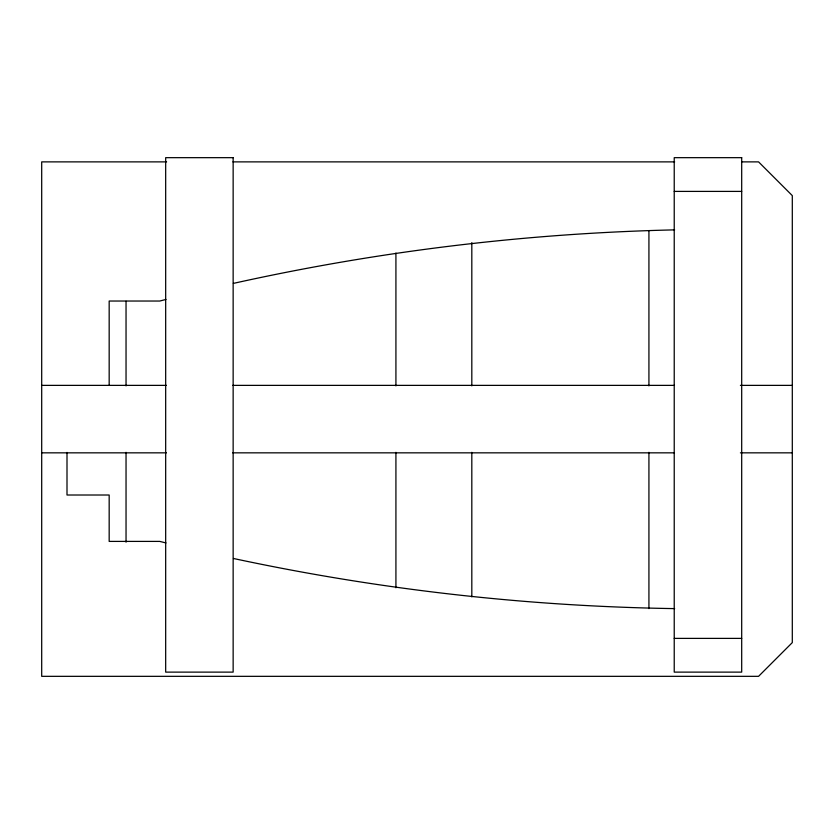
<?xml version="1.0" encoding="UTF-8"?>
<svg xmlns="http://www.w3.org/2000/svg" width="834" height="834" viewBox="0 0 834 834"><rect width="100%" height="100%" fill="white"/><g stroke="black" fill="none" stroke-linecap="round" stroke-linejoin="round"><path stroke-width="1.25" d="M166.602 161.879L41.7 161.879L41.7 676.332L758.565 676.332L792.3 642.597L792.3 195.615L758.565 161.879L741.655 161.879M232.947 161.879L674.654 161.879M674.226 191.403L741.697 191.403M41.7 385.371L166.446 385.371M232.707 385.371L674.466 385.371M740.404 385.371L792.3 385.371M41.7 452.841L166.446 452.841M232.707 452.841L674.466 452.841M740.404 452.841L792.3 452.841M674.226 638.385L741.697 638.385M648.925 230.914L648.925 385.892M648.925 452.32L648.925 608.611M471.815 242.631L471.815 385.892M471.815 452.32L471.815 596.894M395.921 253.046L395.921 385.892M395.921 452.32L395.921 587.772M126.038 301.241L126.038 385.892M126.038 452.32L126.038 542.183M109.171 385.162L109.171 301.032L159.774 301.032A2273.547 2273.547 0 0 1 165.987 299.448M67.001 452.414L67.001 495.01L109.171 495.01L109.171 541.402L159.774 541.402A2269.199 2269.199 0 0 0 165.987 542.944M674.643 608.611A2269.199 2269.199 0 0 1 233.437 558.478M233.374 283.393A2273.547 2273.547 0 0 1 674.612 229.871M233.145 157.668L165.674 157.668L165.674 672.121L233.145 672.121L233.145 157.668M741.697 157.668L674.226 157.668L674.226 672.121L741.697 672.121L741.697 157.668"/></g></svg>
